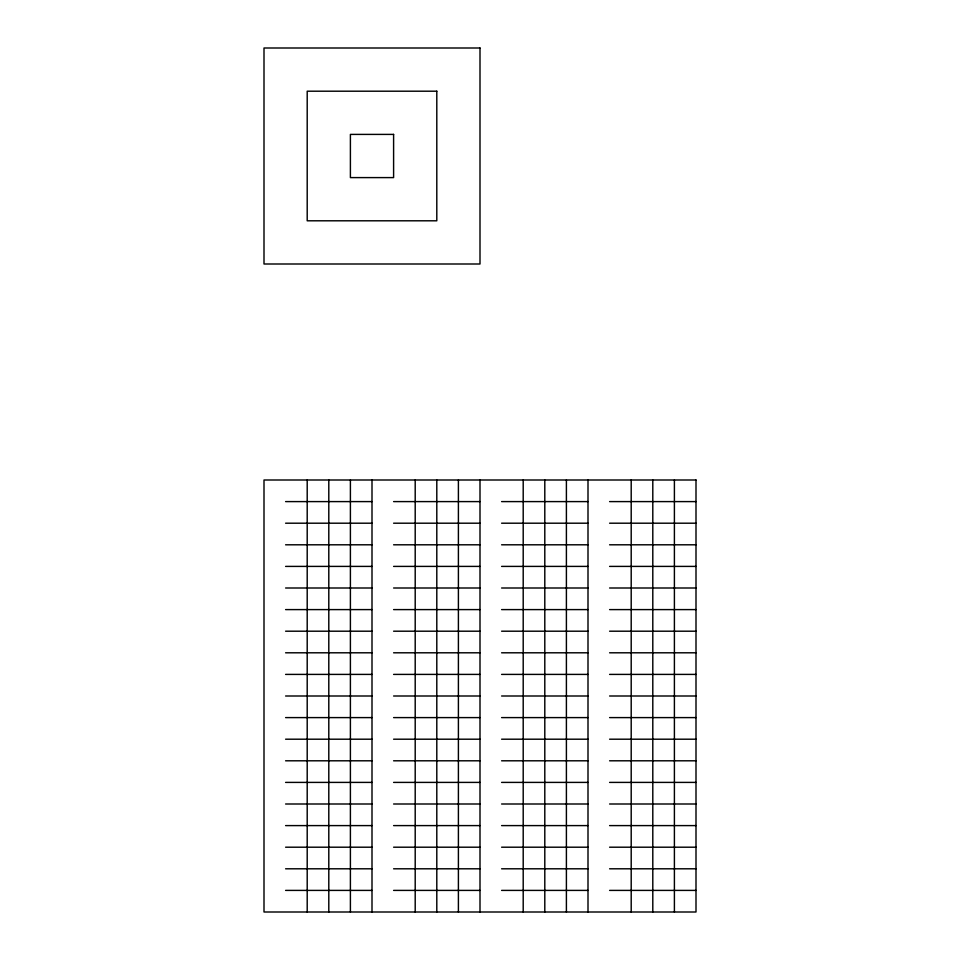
<?xml version="1.0" encoding="UTF-8"?>
<svg xmlns="http://www.w3.org/2000/svg" width="960" height="960" viewBox="0 0 960 960"><rect width="100%" height="100%" fill="white"/><g stroke="black" fill="none" stroke-linecap="round" stroke-linejoin="round"><path stroke-width="1.44" d="M285.6 501.6L372 501.6M393.6 501.6L480 501.6M501.6 501.6L588 501.6M609.6 501.6L696 501.6M285.6 523.2L372 523.2M393.6 523.2L480 523.2M501.6 523.2L588 523.2M609.6 523.2L696 523.2M285.6 544.8L372 544.8M393.6 544.8L480 544.8M501.6 544.8L588 544.8M609.6 544.8L696 544.8M285.6 566.4L372 566.4M393.6 566.4L480 566.4M501.6 566.4L588 566.4M609.6 566.4L696 566.4M285.6 588L372 588M393.6 588L480 588M501.6 588L588 588M609.6 588L696 588M285.6 609.6L372 609.6M393.6 609.6L480 609.6M501.6 609.6L588 609.6M609.6 609.6L696 609.6M285.6 631.2L372 631.2M393.6 631.2L480 631.2M501.6 631.2L588 631.2M609.6 631.2L696 631.2M285.6 652.8L372 652.8M393.6 652.8L480 652.8M501.6 652.8L588 652.8M609.6 652.8L696 652.8M285.6 674.4L372 674.4M393.6 674.4L480 674.4M501.6 674.4L588 674.4M609.6 674.4L696 674.4M285.6 696L372 696M393.6 696L480 696M501.6 696L588 696M609.6 696L696 696M285.6 717.6L372 717.6M393.6 717.6L480 717.6M501.6 717.6L588 717.6M609.6 717.6L696 717.6M285.6 739.2L372 739.2M393.6 739.2L480 739.2M501.6 739.2L588 739.2M609.6 739.2L696 739.2M285.6 760.8L372 760.8M393.6 760.8L480 760.8M501.6 760.8L588 760.8M609.6 760.8L696 760.8M285.6 782.4L372 782.4M393.6 782.4L480 782.4M501.6 782.4L588 782.4M609.6 782.4L696 782.4M285.6 804L372 804M393.6 804L480 804M501.6 804L588 804M609.6 804L696 804M285.6 825.6L372 825.6M393.6 825.6L480 825.6M501.6 825.6L588 825.6M609.6 825.6L696 825.6M285.6 847.2L372 847.2M393.6 847.2L480 847.2M501.6 847.2L588 847.2M609.6 847.2L696 847.2M285.6 868.8L372 868.8M393.6 868.8L480 868.8M501.6 868.8L588 868.8M609.6 868.8L696 868.8M285.6 890.4L372 890.4M393.6 890.4L480 890.4M501.6 890.4L588 890.4M609.6 890.4L696 890.4M674.4 480L674.4 912M652.8 480L652.8 912M631.2 480L631.2 912M588 480L588 912M566.4 480L566.4 912M544.8 480L544.8 912M523.2 480L523.2 912M480 480L480 912M458.4 480L458.4 912M436.8 480L436.8 912M415.2 480L415.2 912M372 480L372 912M350.4 480L350.4 912M328.8 480L328.8 912M307.2 480L307.2 912M480 48L264 48L264 264L480 264L480 48M436.8 91.2L307.2 91.2L307.2 220.8L436.8 220.8L436.8 91.2M393.6 134.4L350.4 134.4L350.4 177.6L393.6 177.6L393.6 134.4M696 480L264 480L264 912L696 912L696 480"/></g></svg>
